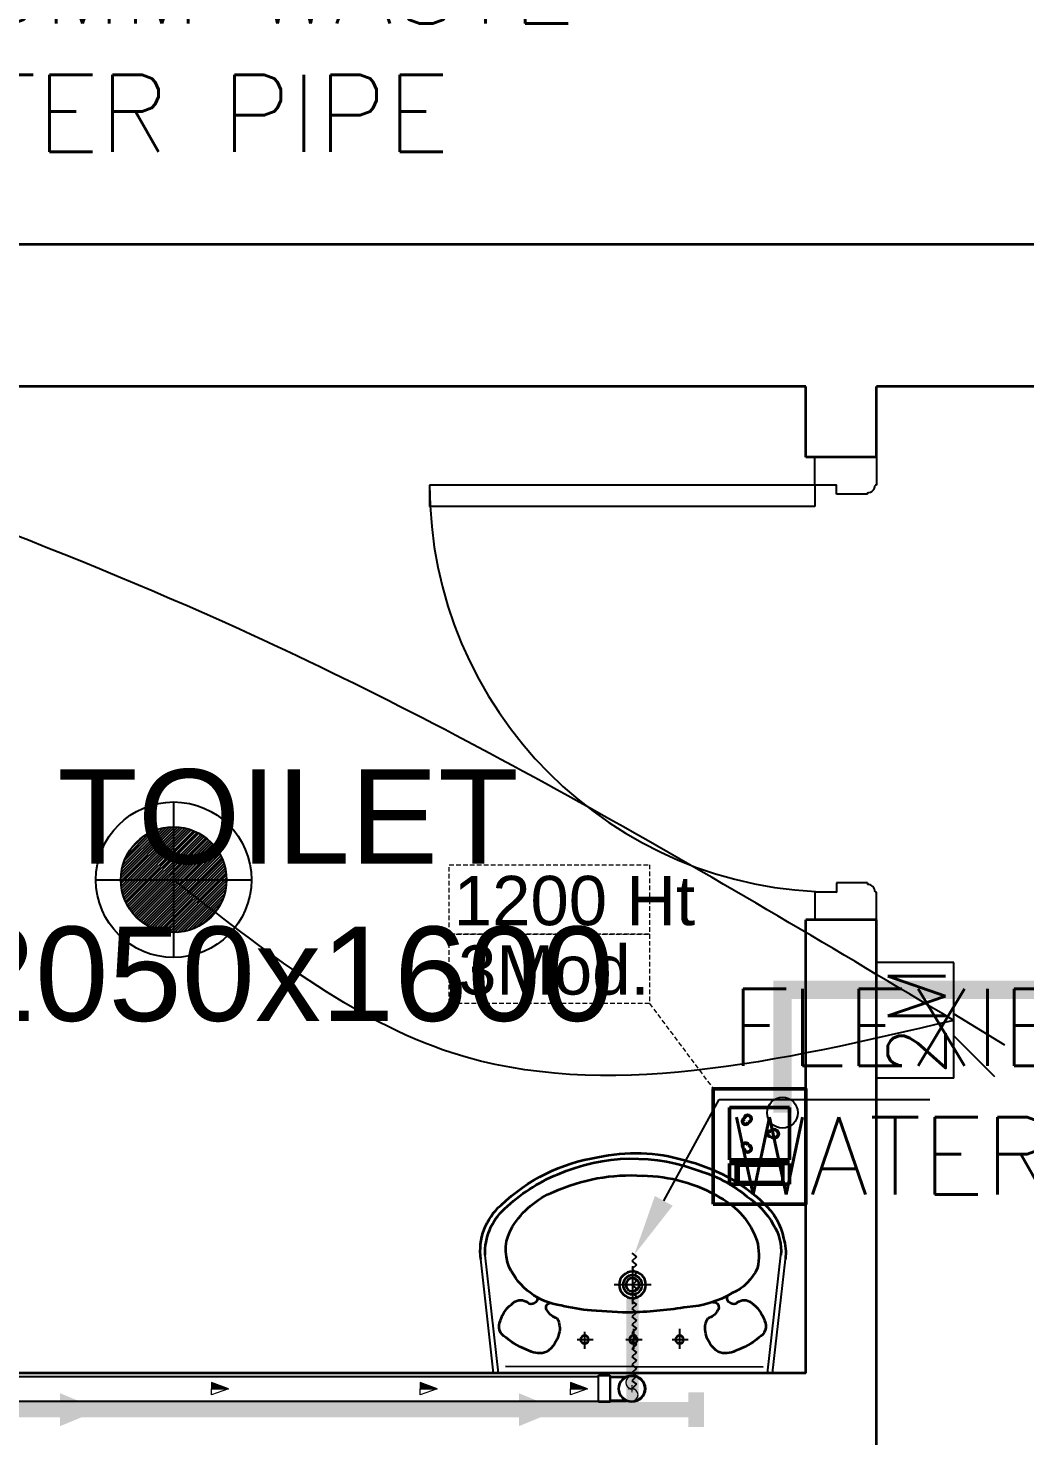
# Model space of a CAD drawing. Extents: x 3550807 to 4078732, y -628171 to -515859.
# Drawn here: x 3663039 to 3664655, y -592914 to -590626 of the extents above; entities that cross this region are included whole.
import ezdxf
from ezdxf import colors
from ezdxf.entities.mleader import LeaderData, LeaderLine
from ezdxf.math import Vec2, Vec3

# ---------------------------------------------------------------- set-up
doc = ezdxf.new("R2010")
doc.units = 0
doc.header["$LTSCALE"] = 6
doc.header["$MEASUREMENT"] = 0
for name, pattern in [('1', [0]), ('CENTER2', [1.125, 0.75, -0.125, 0.125, -0.125]), ('DASHED2', [0.375, 0.25, -0.125])]:
    doc.linetypes.add(name, pattern=pattern)
doc.layers.get('0').update_dxf_attribs({"linetype": 'CONTINUOUS'})
doc.layers.add('CFT_LOOPING', color=7, linetype='1', lineweight=0, true_color=0xd6d600)
for name, color, linetype in [('DIM', 7, 'CONTINUOUS'), ('DOOR', 44, 'CONTINUOUS'), ('ELE-12W LED', 1, 'CONTINUOUS'), ('ELE-12W LED @ 1', 1, 'CONTINUOUS'), ('ELE-2M RAW P.SB', 40, 'CONTINUOUS'), ('MEP_HVAC_DRAIN_PIPE', 7, 'CONTINUOUS'), ('phe-text', 1, 'CONTINUOUS'), ('PL- WASTE PIPE', 6, 'CONTINUOUS'), ('PL-SOIL PIPE', 1, 'CONTINUOUS'), ('TEXT', 5, 'CONTINUOUS')]:
    doc.layers.add(name, color=color, linetype=linetype)
for name, color, linetype, lineweight in [('ELE-1 NO 6-16A RAW POWER SOCKET', 1, 'CONTINUOUS', 0), ('PHE-SP', 1, 'CONTINUOUS', 0), ('PL-SOFT  WATER SUPPLY PIPE', 162, 'CONTINUOUS', 9), ('PL-WATER PIPING', 1, 'CONTINUOUS', 9), ('WALL', 10, 'CONTINUOUS', 35)]:
    doc.layers.add(name, color=color, linetype=linetype, lineweight=lineweight)
doc.layers.add('ELE-LIGHTING WIRING', color=7, linetype='CONTINUOUS', true_color=0x63d7b6)
doc.styles.add('ARIAL', font='arial.ttf')
doc.styles.add('ROMANS', font='romans.shx')
doc.styles.get("Standard").update_dxf_attribs({"font": 'SIMPLEX'})

# ---------------------------------------------------------------- blocks, each defined once
blk = doc.blocks.new('750')
at = {"layer": 'DOOR', "color": 8}
for p, q in [((-50, 705), (-47.5, 705)), ((-35, 690), (-35, 692.5)), ((50, 45), (50, 80)), ((50, 80), (675, 80)), ((675, 45), (675, 80)), ((-35, 60), (-35, 57.5)), ((-50, 45), (-47.5, 45)), ((50, 45), (675, 45))]:
    blk.add_line(p, q, dxfattribs=at)
for points in [[(15, 690), (15, 705), (50, 705), (50, 750), (-50, 750), (-50, 705)], [(-35, 690), (15, 690)], [(15, 60), (15, 45), (50, 45), (50, 0), (-50, 0), (-50, 45)], [(-35, 60), (15, 60)]]:
    blk.add_lwpolyline(points, dxfattribs=at)
for centre, radius, start, end in [((-35, 705), 12.5, 180, 270), ((15, 45), 660, 0, 90), ((-35, 45), 12.5, 90, 180)]:
    blk.add_arc(centre, radius, start, end, dxfattribs=at)
blk = doc.blocks.new('u46')
at = {"color": 8, "lineweight": 25}
for p, q in [((-10.2, 228.4), (174.5, 249.1)), ((-10.2, 220.4), (181.2, 241.9)), ((-0.6, -208.9), (0.6, 208.9)), ((44.2, 92.9), (44.2, 66.7)), ((56.5, 80.8), (29.2, 80.8)), ((133.1, -27.2), (133.1, 33.1)), ((61.7, 1.6), (29.2, 1.6)), ((44.2, 13.7), (44.2, -12.6)), ((163.2, 3), (101.8, 3)), ((44.2, -61.1), (44.2, -87.4)), ((61.7, -73.2), (29.2, -73.2)), ((-10.2, -216.1), (181.2, -237.6)), ((-10.2, -224.1), (174.5, -244.8))]:
    blk.add_line(p, q, dxfattribs=at)
at = {"color": 8, "extrusion": (0, 0, -1)}
for centre, major_axis, start_param, end_param in [((187.7, 150.5), (0, 99.5), -0.132539, 0.848731), ((185.8, 147.6), (0.1, 94.4), -0.049658, 0.838116), ((144.8, 128.2), (1.1, 126.1), -1.238036, -0.892193), ((65.8, 198.9), (0, 20.7), -1.101507, 0.481509), ((57.5, 163.3), (-0.3, 56.9), 0.324902, 0.965135), ((189.6, 137.7), (0, 70.9), -0.405199, 0.56573), ((57.3, 20.1), (0, 275.4), 0.806541, 1.180915), ((49.5, 13.5), (-0.1, 293.9), 0.809856, 1.41441), ((208, 103.4), (0, 109.8), -1.431017, -0.436146), ((90.3, 184.5), (0, 17.9), 0.880684, 2.260744), ((153.9, 79), (-0.2, 139.7), 0.557563, 1.193786), ((56, 154.5), (0, 34), 4.33982, 5.202657), ((110.3, 167.2), (-6.08, 6.08), 4.867594, 6.265028), ((110.5, 165), (5.47, 5.47), 2.097053, 3.541809), ((64.6, 170.4), (0.3, 49.2), 3.359735, 4.09512), ((104.1, 117.8), (-0.2, 26.8), -1.278641, -0.487266), ((96.3, 135.9), (0, 7.39), -0.727724, 1.373337), ((62.5, 153), (0, 31.9), 2.620328, 3.422401), ((387.1, 47.9), (-0.3, 296.4), -1.495794, -1.328336), ((13.1, 6.8), (0, 297.5), 1.141495, 1.637774), ((35, 2.5), (0, 302.7), 1.155365, 1.952189), ((44.2, 80.8), (0.02, 6.43), 3.139035, 9.42222), ((820.2, -1), (0.1, 732.1), -1.56667, -1.474079), ((72.5, -1.7), (-0.1, 274.2), 1.346594, 1.865175), ((133.1, 3), (0, 21.6), 3.141254, 9.424439), ((44.2, 1.6), (0.08, 6.43), 3.12883, 9.412015), ((888.1, 36.7), (0.8, 800.7), 4.558159, 4.668067), ((133.1, 3), (-0.1, 15.5), 3.145308, 9.428493), ((133.1, 3), (0, 10.9), 3.142047372431534, 9.42523267961112), ((62.5, -10.9), (0, 247.5), 1.579809, 2.112792), ((44.2, -73.2), (0.02, 6.43), 3.139035, 9.42222), ((263.1, -73.7), (0.1, 166.8), 4.181112, 4.641559), ((56.1, -13.3), (0.2, 287), 1.808981, 2.322804), ((62.5, -146.6), (-0.1, 31.9), -0.276767, 0.525307), ((124.5, -51.6), (-0.2, 200.3), 1.868215, 2.281789), ((56, -148.1), (0, 34), 4.222121, 5.084958), ((64.6, -163.9), (0.1, 49.2), -0.960797, -0.225412), ((104.1, -111.4), (0.2, 26.8), 3.628858, 4.420234), ((96.6, -128.2), (-0.03, 8.55), 1.455188, 3.796569), ((110.3, -160.8), (-6.08, 6.08), 4.730546, 6.12798), ((111.3, -159.3), (6.17, 6.17), 4.354779, 6.027124), ((192.6, -126.1), (0, 80.1), 3.554495, 4.299548), ((163.1, -79.8), (0.2, 126), 2.054055, 2.802751), ((144.8, -121.8), (-0.3, 126.1), 4.027191, 4.373034), ((90.3, -178.1), (0, 17.9), 0.880848, 2.260908), ((171.7, -117.2), (-0.1, 123.1), 2.127435, 2.640092), ((65.8, -192.5), (0, 20.7), 2.661884, 4.2449), ((57.5, -156.9), (0.3, 56.9), 2.176458, 2.816691), ((181.2, -107), (0, 94.7), 2.890537, 3.362984), ((188.2, -159.7), (0, 78.1), 2.562376, 3.231693), ((187.2, -138.1), (-0.1, 106), 2.310552, 2.942572), ((184.7, -162.2), (-0.1, 83.2), 2.850118, 3.264751)]:
    blk.add_ellipse(centre, major_axis=major_axis, ratio=1, start_param=start_param, end_param=end_param, dxfattribs=at)
blk = doc.blocks.new('18W LED')
at = {"layer": 'ELE-12W LED @ 1'}
h = blk.add_hatch(dxfattribs=at)
h.set_pattern_fill('ANSI31', color=252)
h.set_pattern_definition([(45, (-1135553.9097, 459369.4158), (-2.24506403, 2.24506403), [])])
edge = h.paths.add_edge_path()
edge.add_arc((0, 0), 85.7, 0, 360)
at = {"layer": 'ELE-12W LED', "color": 1}
for p, q in [((0, -126.1), (0, 126.1)), ((-126.1, 0), (126.1, 0))]:
    blk.add_line(p, q, dxfattribs=at)
for radius in [126.1, 85.7]:
    blk.add_circle((0, 0), radius, dxfattribs=at)
blk = doc.blocks.new('2M SB')
at = {"layer": 'ELE-2M RAW P.SB'}
for p, q in [((-133.8, 160), (-69.3, 265.2)), ((-88.2, 160), (-3.4, 244.9)), ((-240, 160), (-240, 0)), ((0, 160), (-240, 160)), ((0, 160), (0, 0))]:
    blk.add_line(p, q, dxfattribs=at)
blk.add_text('2M', height=120, rotation=180, dxfattribs=at).set_placement((-6, 143))
blk = doc.blocks.new('6-16A RAW POWER SOCKET 3M')
at = {"layer": 'ELE-1 NO 6-16A RAW POWER SOCKET', "lineweight": 50}
for p, q in [((0, 57.9), (72.3, 57.9)), ((0, 57.9), (72.3, 57.9)), ((0, 32.7), (0, 57.9)), ((0, 57.9), (0, 32.7)), ((7.9, 55.8), (64.4, 55.8)), ((7.9, 34.8), (7.9, 55.8)), ((61.9, 55.8), (61.9, 34.8)), ((64.4, 55.8), (64.4, 34.8)), ((72.3, 57.9), (72.3, 32.7)), ((64.4, 34.8), (7.9, 34.8)), ((72.3, 32.7), (0, 32.7)), ((0, 28.5), (0, -34.8)), ((72.3, 28.5), (0, 28.5)), ((72.3, -34.8), (72.3, 28.5)), ((0, -34.8), (72.3, -34.8))]:
    blk.add_line(p, q, dxfattribs=at)
blk.add_lwpolyline([(92, 82.1), (92, -57.5), (-19.7, -57.5), (-19.7, 82.1)], close=True, dxfattribs=at)
for centre, radius, start, end in [((50.3, 14.9), 4.24, 357.49, 264.7311), ((18.3, -3.1), 4.93, 37.1584, 322.8416), ((23.3, -3.1), 3.14, 251.4031, 108.5969), ((53.2, 11.6), 3.43, 194.9049, 67.3162), ((50.3, -21.2), 4.24, 95.2689, 2.51), ((53.2, -17.8), 3.43, 292.6838, 165.0951)]:
    blk.add_arc(centre, radius, start, end, dxfattribs=at)
blk = doc.blocks.new('A$C0B1B3CFA')
at = {"layer": 'PHE-SP'}
h = blk.add_hatch(color=7, dxfattribs=at)
h.dxf.hatch_style = 1
h.paths.add_polyline_path([(-0.0495, 0.0226), (-0.0495, 0), (0.0124, 0)])
at = {"layer": 'PHE-SP', "color": 7}
for points in [[(-0.0495, 0), (0.0124, 0), (-0.0495, 0.0226), (-0.0495, 0)], [(-0.0495, 0), (0.0124, 0), (-0.0495, -0.0226), (-0.0495, 0)]]:
    blk.add_lwpolyline(points, dxfattribs=at)
blk = doc.blocks.new('Z$W@#3BD47561')
at = {"layer": 'PHE-SP', "xscale": 49.00933755098914, "yscale": 49.00933755098914, "zscale": 49.00933755098914, "rotation": 270}
blk.add_blockref('A$C0B1B3CFA', (0, 0), dxfattribs=at)
blk = doc.blocks.new('Z$W@#4AA511D8')
at = {"layer": 'phe-text', "linetype": 'ByBlock', "lineweight": -2, "ltscale": 0.5, "xscale": 0.0244727334018079, "yscale": 0.0244727334018079, "zscale": 0.0244727334018079, "rotation": 270}
blk.add_blockref('Z$W@#3BD47561', (0.0148, 0), dxfattribs=at)
blk = doc.blocks.new('RISER UP 100')
at = {"color": 0, "linetype": 'Continuous'}
for p, q in [((-98.5, 60), (-148.5, 60)), ((-148.5, -60), (-148.5, 60)), ((-98.5, 60), (-93.5, 55)), ((-93.5, 55), (-24, 55)), ((-98.5, -60), (-148.5, -60)), ((-98.5, -60), (-93.5, -55)), ((-93.5, -55), (-24, -55))]:
    blk.add_line(p, q, dxfattribs=at)
at = {"color": 8, "linetype": 'Continuous', "lineweight": 0, "ltscale": 0.005}
for p, q in [((-98.5, 55), (-148.5, 55)), ((-98.5, -55), (-98.5, 55)), ((-98.5, 55), (-93.5, 50)), ((-93.5, -50), (-93.5, 50)), ((-93.5, 50), (-33.2, 50)), ((-98.5, -55), (-148.5, -55)), ((-98.5, -55), (-93.5, -50)), ((-93.5, -50), (-33.2, -50))]:
    blk.add_line(p, q, dxfattribs=at)
at = {"color": 8, "linetype": 'CENTER2', "lineweight": 0}
for p, q in [((-15, 0), (15, 0)), ((0, 15), (0, -15))]:
    blk.add_line(p, q, dxfattribs=at)
at = {"color": 0, "linetype": 'Continuous'}
blk.add_circle((0, 0), 60, dxfattribs=at)
at = {"color": 8, "linetype": 'Continuous', "lineweight": 0, "ltscale": 0.005}
blk.add_circle((0, 0), 55, dxfattribs=at)
at = {"color": 8, "linetype": 'Continuous', "lineweight": 0}
for centre, start, end in [((0, 27.5), 90, 270), ((0, -27.5), 270, 90)]:
    blk.add_arc(centre, 27.5, start, end, dxfattribs=at)
blk = doc.blocks.new('aa')
at = {"layer": 'PL- WASTE PIPE', "color": 4, "ltscale": 5}
for p, q in [((-2.731, 0.107), (-2.562, -0.107)), ((-2.562, -0.107), (-2.353, 0.107)), ((-2.353, 0.107), (-2.184, -0.107)), ((-2.184, -0.107), (-1.975, 0.107)), ((-1.975, 0.107), (-1.806, -0.107)), ((-1.806, -0.107), (-1.597, 0.107)), ((-1.597, 0.107), (-1.428, -0.107)), ((-1.428, -0.107), (-1.219, 0.107)), ((-1.219, 0.107), (-1.05, -0.107)), ((-1.05, -0.107), (-0.841, 0.107)), ((-0.841, 0.107), (-0.672, -0.107)), ((-0.672, -0.107), (-0.463, 0.107)), ((-0.463, 0.107), (-0.294, -0.107)), ((-0.294, -0.107), (-0.085, 0.107)), ((-0.085, 0.107), (0.085, -0.107)), ((0.085, -0.107), (0.294, 0.107)), ((0.294, 0.107), (0.463, -0.107)), ((0.463, -0.107), (0.672, 0.107)), ((0.672, 0.107), (0.841, -0.107)), ((0.841, -0.107), (1.05, 0.107)), ((1.05, 0.107), (1.219, -0.107)), ((1.219, -0.107), (1.428, 0.107)), ((1.428, 0.107), (1.597, -0.107)), ((1.597, -0.107), (1.806, 0.107)), ((1.806, 0.107), (1.975, -0.107)), ((1.975, -0.107), (2.184, 0.107)), ((2.184, 0.107), (2.353, -0.107)), ((2.353, -0.107), (2.562, 0.107)), ((2.562, 0.107), (2.731, -0.107)), ((2.731, -0.107), (2.94, 0.107)), ((2.94, 0.107), (3.109, -0.107)), ((3.109, -0.107), (3.318, 0.107)), ((3.318, 0.107), (3.487, -0.107)), ((3.487, -0.107), (3.696, 0.107))]:
    blk.add_line(p, q, dxfattribs=at)

msp = doc.modelspace()

# ---------------------------------------------------------------- linework, layer by layer
at = {"layer": 'CFT_LOOPING', "color": 7, "linetype": 'DASHED2', "ltscale": 5}
msp.add_line((3664046.2, -592206.9), (3664149.5, -592345.1), dxfattribs=at)
at = {"layer": 'CFT_LOOPING', "color": 7, "linetype": 'DASHED2', "ltscale": 5, "elevation": 0}
for points in [[(3663721.3, -591981.9), (3664046.2, -591981.9), (3664046.2, -592094.4), (3663721.3, -592094.4)], [(3663721.3, -592094.4), (3664046.2, -592094.4), (3664046.2, -592206.9), (3663721.3, -592206.9)]]:
    msp.add_lwpolyline(points, close=True, dxfattribs=at)
at = {"layer": 'ELE-LIGHTING WIRING', "linetype": 'ByBlock'}
for points in [[(3664539.5, -592234.5), (3663381, -591600), (3662457.6, -591241.3)], [(3664539.5, -592234.5), (3663725.5, -592286.9), (3663274.5, -592006.3)]]:
    msp.add_spline(points, degree=3, dxfattribs=at)
at = {"layer": 'MEP_HVAC_DRAIN_PIPE', "linetype": 'ByBlock', "const_width": 30}
msp.add_lwpolyline([(3667004.1, -592391.8), (3667004.1, -592184.8), (3664261.8, -592184.8), (3664261.8, -592384.1)], dxfattribs=at)
at = {"layer": 'MEP_HVAC_DRAIN_PIPE', "linetype": 'ByBlock'}
msp.add_circle((3664261.8, -592384.1), 25, dxfattribs=at)
at = {"layer": 'PL- WASTE PIPE', "color": 4, "linetype": 'ByBlock', "ltscale": 5}
for p, q in [((3662619.4, -592811.5), (3663963.6, -592811.5)), ((3662619.4, -592851.5), (3663963.6, -592851.5))]:
    msp.add_line(p, q, dxfattribs=at)
at = {"layer": 'PL-SOFT  WATER SUPPLY PIPE', "color": 3, "const_width": 25}
for points in [[(3662199.8, -590955.3), (3662199.8, -592865.6), (3664121.8, -592865.6)], [(3664121.8, -592893.9), (3664121.8, -592837.4)]]:
    msp.add_lwpolyline(points, dxfattribs=at)
at = {"layer": 'PL-SOFT  WATER SUPPLY PIPE', "color": 5, "const_width": 20}
msp.add_lwpolyline([(3664018.6, -592685.6), (3664018.6, -592868.1)], dxfattribs=at)
at = {"layer": 'PL-WATER PIPING', "color": 61, "true_color": 0xd8e58c}
for points in [[(3663090.3, -592865.6, 53.3, 0, 0), (3663155.1, -592865.6, 0, 0, 0)], [(3663834.5, -592865.6, 53.3, 0, 0), (3663899.4, -592865.6, 0, 0, 0)]]:
    msp.add_lwpolyline(points, format="xyseb", dxfattribs=at)
at = {"layer": 'WALL', "color": 8, "linetype": 'ByBlock'}
for p, q in [((3664829.5, -590976.3), (3659654.5, -590976.3)), ((3664299.5, -591206.3), (3662249.5, -591206.3)), ((3664299.5, -591321.3), (3664299.5, -591206.3)), ((3664414.5, -591321.3), (3664414.5, -591206.3)), ((3666779.5, -591206.3), (3664414.5, -591206.3)), ((3664414.5, -591321.3), (3664299.5, -591321.3)), ((3664299.5, -592806.3), (3664299.5, -592071.3)), ((3664414.5, -592071.3), (3664299.5, -592071.3)), ((3664414.5, -592922.3), (3664414.5, -592071.3)), ((3664299.5, -592806.3), (3662249.5, -592806.3))]:
    msp.add_line(p, q, dxfattribs=at)

# ---------------------------------------------------------------- block references
at = {"layer": 'DOOR', "color": 8, "rotation": 180}
msp.add_blockref('750', (3664364.5, -591321.3), dxfattribs=at)
at = {"layer": 'ELE-1 NO 6-16A RAW POWER SOCKET', "linetype": 'ByBlock', "xscale": 1.343246120226769, "yscale": 1.343246120226769, "zscale": 1.343246120226769, "rotation": 180}
msp.add_blockref('6-16A RAW POWER SOCKET 3M', (3664273.1, -592422.3), dxfattribs=at)
at = {"layer": 'ELE-12W LED', "color": 6}
msp.add_blockref('18W LED', (3663274.5, -592006.3), dxfattribs=at)
at = {"layer": 'ELE-2M RAW P.SB', "color": 6, "xscale": 0.7812500000005363, "yscale": 0.7812500000005363, "zscale": 0.7812500000005363, "rotation": 269.9999999999998}
msp.add_blockref('2M SB', (3664414.5, -592328.2), dxfattribs=at)
at = {"layer": 'PL- WASTE PIPE', "linetype": 'ByBlock', "xscale": -34.18592693661901, "yscale": 34.18592693661901, "zscale": 34.18592693661901, "rotation": 89.99999999999973}
msp.add_blockref('aa', (3664021.3, -592705.2), dxfattribs=at)
at = {"layer": 'PL- WASTE PIPE', "color": 4, "linetype": 'ByBlock', "ltscale": 5, "xscale": 0.3637807491883915, "yscale": 0.3637807491883915, "zscale": 0.3637807487565851, "rotation": 359.9916092639283}
msp.add_blockref('RISER UP 100', (3664017.6, -592831.5), dxfattribs=at)
at = {"layer": 'PL-SOIL PIPE', "color": 1, "linetype": 'Continuous', "xscale": 368.8935589147081, "yscale": 368.8935589147081, "zscale": 368.8935589147081, "rotation": 180.0000000005731}
for p in [(3663363.3, -592831.5), (3663701.7, -592831.5), (3663945.4, -592831.5)]:
    msp.add_blockref('Z$W@#4AA511D8', p, dxfattribs=at)
at = {"layer": 'WALL', "color": 8, "linetype": 'ByBlock', "rotation": 90}
msp.add_blockref('u46', (3664021.7, -592796.1), dxfattribs=at)

# ---------------------------------------------------------------- texts
at = {"layer": 'DIM', "color": 8, "insert": (3663459.8, -592032.3), "char_height": 153, "width": 1626.956, "attachment_point": 5, "style": 'ARIAL'}
msp.add_mtext('TOILET\\P2050x1600', dxfattribs=at)
at = {"layer": 'PL- WASTE PIPE', "linetype": 'ByBlock', "ltscale": 5, "insert": (3662741.1, -590492.9), "char_height": 125, "width": 1332.591, "attachment_point": 1, "style": 'ROMANS'}
msp.add_mtext('%%c75MM WASTE WATER PIPE', dxfattribs=at)
at = {"layer": 'PL- WASTE PIPE', "color": 4, "linetype": 'ByBlock', "ltscale": 5, "insert": (3664176.7, -592183.1), "char_height": 125, "width": 1524.025, "attachment_point": 1, "style": 'ROMANS'}
msp.add_mtext('FLEXIBLE WASTE WATER PIPE', dxfattribs=at)
at = {"layer": 'TEXT', "color": 7, "char_height": 80, "attachment_point": 1}
for s, insert, width in [('\\A1;{\\fArial|b0|i0|c0|p34;1200 Ht\\P}', (3663728.8, -592000), 8957.987), ('\\A1;{\\fArial|b0|i0|c0|p34;3Mod.\\P}', (3663735.8, -592112.5), 352.575)]:
    msp.add_mtext(s, dxfattribs=dict(at, insert=insert, width=width))

# ---------------------------------------------------------------- leaders
at = {"layer": 'PL- WASTE PIPE', "color": 4, "linetype": 'ByBlock', "ltscale": 5}
ml = msp.add_multileader_mtext('Standard', dxfattribs=at)
ml.set_content(' ', color=4)
ml.set_leader_properties()
ml.build(insert=Vec2(0, 0))
ml.multileader.update_dxf_attribs({"text_right_attachment_type": 6, "dogleg_length": 341.6, "arrow_head_size": 100})
ctx = ml.context
ctx.base_point, ctx.char_height, ctx.arrow_head_size, ctx.landing_gap_size, ctx.plane_origin = Vec3(3664500.9, -592362.4), 100, 100, 50, Vec3(3663505.8, -592362.4)
ctx.right_attachment = 6
notes = []
notes.append((ctx, [(0, (1, 1, 0), (3664159.3, -592362.4), (1, 0), 341.6, [(0, [(3664021.3, -592614.7)], 0, [])])]))
ctx.mtext.insert, ctx.mtext.flow_direction = Vec3(3664550.9, -592302.4), 5
for ctx, leaders in notes:
    for number, flags, end, landing, length, lines in leaders:
        leader = LeaderData()
        leader.index, (leader.has_last_leader_line, leader.has_dogleg_vector, leader.attachment_direction) = number, flags
        leader.last_leader_point, leader.dogleg_vector, leader.dogleg_length = Vec3(end), Vec3(landing), length
        for number, points, colour, breaks in lines:
            line = LeaderLine()
            line.index, line.vertices, line.color, line.breaks = number, Vec3.list(points), colors.encode_raw_color(colour), breaks
            leader.lines.append(line)
        ctx.leaders.append(leader)

doc.saveas('drawing.dxf')
